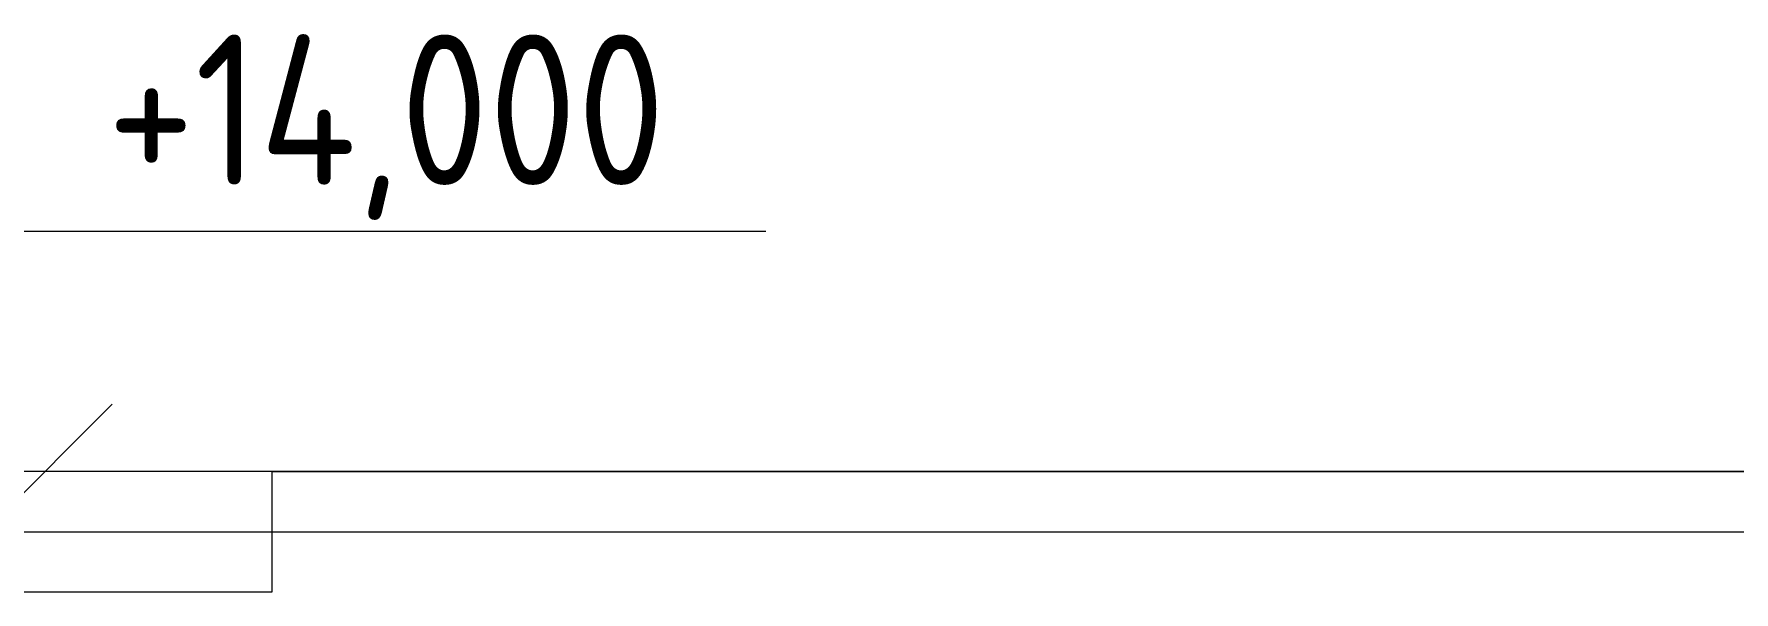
# Model space of a CAD drawing. Header units: millimetres. Extents: x -515342 to 330399, y -224905 to 507333.
# Drawn here: x 249149 to 251977, y 101931 to 102859 of the extents above; entities that cross this region are included whole.
import ezdxf

# ---------------------------------------------------------------- set-up
doc = ezdxf.new("R2010")
doc.units = ezdxf.units.MM
for name, color, linetype, lineweight in [('Аннотация', 7, 'Continuous', 0), ('Линии', 7, 'Continuous', 0), ('Отметки', 7, 'Continuous', 0), ('Перекрытие', 7, 'Continuous', 0)]:
    doc.layers.add(name, color=color, linetype=linetype, lineweight=lineweight)
doc.styles.add('GOST Common_1', font='', dxfattribs={"width": 0.9, "height": 250})
doc.styles.get('GOST Common_1').set_extended_font_data('GOST Common')

# ---------------------------------------------------------------- blocks, each defined once
blk = doc.blocks.new('Высотные отметки - Стрелка вверх-5091-О_АР_П_Разрез 2-2')
at = {"layer": 'Аннотация'}
for p, q in [((-16859.5, 13170), (-18159.5, 13170)), ((-16859.5, 12670), (-16859.5, 13170)), ((-16859.5, 12670), (-17071.7, 12882.1)), ((-16859.5, 12670), (-16647.4, 12882.1)), ((-16559.5, 12670), (-17159.5, 12670))]:
    blk.add_line(p, q, dxfattribs=at)

msp = doc.modelspace()

# ---------------------------------------------------------------- linework, layer by layer
at = {"layer": 'Линии'}
for p, q in [((249544.7107, 101931.3929), (249544.7107, 102131.3929)), ((249544.7107, 102131.3929), (252234.7107, 102131.3929)), ((248749.7107, 101931.3929), (249544.7107, 101931.3929))]:
    msp.add_line(p, q, dxfattribs=at)
at = {"layer": 'Перекрытие'}
for p, q in [((252234.7107, 102131.3929), (248749.7107, 102131.3929)), ((248749.7107, 102031.3929), (252234.7107, 102031.3929))]:
    msp.add_line(p, q, dxfattribs=at)

# ---------------------------------------------------------------- block references
at = {"layer": 'Отметки', "extrusion": (0, 0, -1)}
msp.add_blockref('Высотные отметки - Стрелка вверх-5091-О_АР_П_Разрез 2-2', (-232207.0851, 89361.3929), dxfattribs=at)

# ---------------------------------------------------------------- texts
at = {"layer": 'Отметки', "insert": (249270.0657, 102858.1), "char_height": 250, "width": 1191.744618, "attachment_point": 1, "line_spacing_factor": 1.022761, "style": 'GOST Common_1'}
msp.add_mtext('+14,000', dxfattribs=at)

doc.saveas('drawing.dxf')
